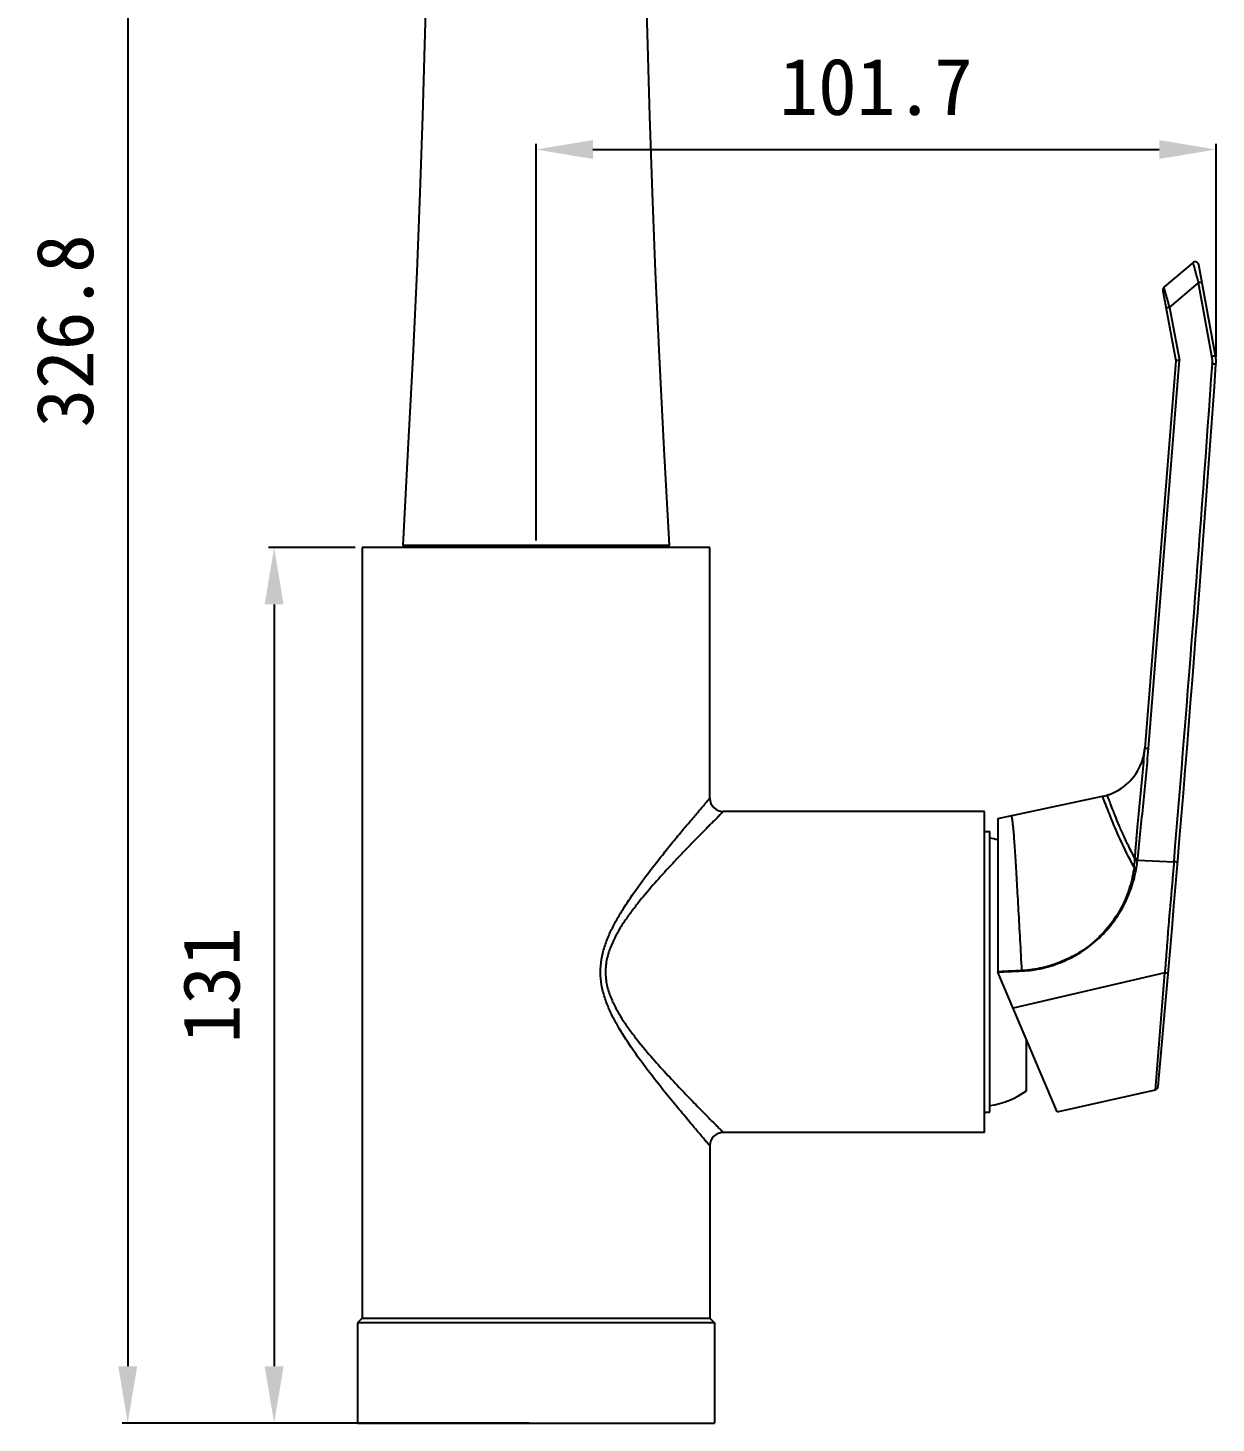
# Model space of a CAD drawing. Header units: millimetres. Extents: x 5797 to 6304, y 25737 to 26121.
# Drawn here: x 6126.6 to 6304.3, y 25762.9 to 25971.6 of the extents above; entities that cross this region are included whole.
import ezdxf

# ---------------------------------------------------------------- set-up
doc = ezdxf.new("R2010")
doc.units = ezdxf.units.MM
doc.styles.get("Standard").update_dxf_attribs({"font": ''})
doc.styles.get('Standard').set_extended_font_data('SimSun')
doc.dimstyles.new('副本 ISO-25-2bei', dxfattribs={"dimscale": 1.7, "dimtxt": 5, "dimasz": 5, "dimexe": 0.5, "dimexo": 0.625, "dimgap": 2, "dimtad": 1, "dimlfac": 0.0393, "dimdsep": 46, "dimtxsty": 'Standard', "dimcen": 2.5, "dimclrd": 1, "dimclre": 1, "dimclrt": 3, "dimadec": 0, "dimazin": 0, "dimtfac": 1, "dimtmove": 0, "dimatfit": 3, "dimfxl": 0, "dimarcsym": 0})

# ---------------------------------------------------------------- blocks, each defined once
blk = doc.blocks.new('*D4')
at = {"color": 1, "lineweight": -2, "transparency": 16777216}
for p, q in [((6202.63, 25894.92), (6202.63, 25954.27)), ((6211.13, 25953.42), (6295.83, 25953.42)), ((6304.33, 25922.37), (6304.33, 25954.27))]:
    blk.add_line(p, q, dxfattribs=at)
at = {"color": 1, "transparency": 16777216}
for points in [[(6211.13, 25954.83), (6211.13, 25952), (6202.63, 25953.42)], [(6295.83, 25954.83), (6295.83, 25952), (6304.33, 25953.42)]]:
    blk.add_solid(points, dxfattribs=at)
at = {"layer": 'Defpoints', "color": 0, "transparency": 16777216}
for p in [(6304.33, 25953.42), (6304.33, 25921.31), (6202.63, 25893.86)]:
    blk.add_point(p, dxfattribs=at)
at = {"color": 3, "transparency": 16777216, "insert": (6253.48, 25962.77), "char_height": 8.5, "attachment_point": 5}
blk.add_mtext('101.7', dxfattribs=at)
blk = doc.blocks.new('*D5')
at = {"color": 1, "lineweight": -2, "transparency": 16777216}
for p, q in [((6201.57, 26089.7), (6140.7, 26089.7)), ((6141.55, 26081.2), (6141.55, 25771.36)), ((6201.57, 25762.86), (6140.7, 25762.86))]:
    blk.add_line(p, q, dxfattribs=at)
at = {"color": 1, "transparency": 16777216}
for points in [[(6140.13, 26081.2), (6142.96, 26081.2), (6141.55, 26089.7)], [(6140.13, 25771.36), (6142.96, 25771.36), (6141.55, 25762.86)]]:
    blk.add_solid(points, dxfattribs=at)
at = {"layer": 'Defpoints', "color": 0, "transparency": 16777216}
for p in [(6202.63, 26089.7), (6141.55, 25762.86), (6202.63, 25762.86)]:
    blk.add_point(p, dxfattribs=at)
at = {"color": 3, "transparency": 16777216, "insert": (6132.2, 25926.28), "char_height": 8.5, "attachment_point": 5, "rotation": 90}
blk.add_mtext('326.8', dxfattribs=at)
blk = doc.blocks.new('*D6')
at = {"color": 1, "lineweight": -2, "transparency": 16777216}
for p, q in [((6175.57, 25893.86), (6162.6, 25893.86)), ((6163.45, 25885.36), (6163.45, 25771.36)), ((6173.89, 25762.86), (6162.6, 25762.86))]:
    blk.add_line(p, q, dxfattribs=at)
at = {"color": 1, "transparency": 16777216}
for points in [[(6162.03, 25885.36), (6164.87, 25885.36), (6163.45, 25893.86)], [(6162.03, 25771.36), (6164.87, 25771.36), (6163.45, 25762.86)]]:
    blk.add_solid(points, dxfattribs=at)
at = {"layer": 'Defpoints', "color": 0, "transparency": 16777216}
for p in [(6176.63, 25893.86), (6163.45, 25762.86), (6174.96, 25762.86)]:
    blk.add_point(p, dxfattribs=at)
at = {"color": 3, "transparency": 16777216, "insert": (6154.1, 25828.36), "char_height": 8.5, "attachment_point": 5, "rotation": 90}
blk.add_mtext('131', dxfattribs=at)

msp = doc.modelspace()

# ---------------------------------------------------------------- linework, layer by layer
at = {"color": 7, "linetype": 'Continuous'}
for p, q in [((6300.86, 25936.47), (6296.55, 25932.8)), ((6304.26, 25922.56), (6301.75, 25936.15)), ((6296.37, 25932.28), (6298.3, 25921.81)), ((6297.39, 25929.79), (6301.7, 25933.46)), ((6303.72, 25922.5), (6301.7, 25933.46)), ((6297.39, 25929.79), (6298.85, 25921.88)), ((6298.3, 25921.81), (6293.68, 25863.83)), ((6294.23, 25863.83), (6298.85, 25921.88)), ((6222.58, 25894.16), (6182.68, 25894.16)), ((6176.63, 25893.86), (6176.63, 25778.56)), ((6228.63, 25893.86), (6176.63, 25893.86)), ((6228.63, 25856.36), (6228.63, 25893.86)), ((6293.54, 25862.88), (6293.19, 25861.63)), ((6293.68, 25863.83), (6293.54, 25862.88)), ((6293.68, 25863.83), (6293.68, 25863.83)), ((6271.68, 25853.31), (6287.37, 25856.64)), ((6269.68, 25854.36), (6230.63, 25854.36)), ((6269.68, 25806.35), (6269.68, 25854.36)), ((6271.68, 25853.31), (6271.68, 25830.35)), ((6269.68, 25851.36), (6270.48, 25851.36)), ((6270.48, 25809.36), (6270.48, 25851.36)), ((6292.6, 25847.08), (6298.05, 25846.84)), ((6280.57, 25809.41), (6271.68, 25830.35)), ((6296.67, 25830.23), (6273.97, 25824.96)), ((6275.31, 25830.56), (6275.31, 25830.52)), ((6295.26, 25812.73), (6296.67, 25830.23)), ((6275.98, 25812.59), (6275.98, 25820.23)), ((6280.57, 25809.41), (6295.26, 25812.73)), ((6269.68, 25809.36), (6270.48, 25809.36)), ((6269.68, 25806.35), (6230.63, 25806.35)), ((6228.63, 25804.35), (6228.63, 25778.56)), ((6176.63, 25778.56), (6175.93, 25777.86)), ((6229.33, 25777.86), (6175.93, 25777.86)), ((6175.93, 25777.86), (6175.93, 25762.86)), ((6176.63, 25778.56), (6228.63, 25778.56)), ((6228.63, 25778.56), (6229.33, 25777.86)), ((6229.33, 25777.86), (6229.33, 25762.86)), ((6175.93, 25762.86), (6229.33, 25762.86))]:
    msp.add_line(p, q, dxfattribs=at)
for points in [[(6187.13, 26020.42), (6187.09, 26015.09), (6187.02, 26009.52), (6186.9, 26003.44), (6186.72, 25996.43), (6186.49, 25988.25), (6186.22, 25979.13), (6185.93, 25969.1), (6185.62, 25958.4), (6185.24, 25946.93), (6184.77, 25935.09), (6184.18, 25922.41), (6183.45, 25908.58), (6182.68, 25894.16)], [(6222.58, 25894.16), (6221.81, 25908.58), (6221.08, 25922.41), (6220.49, 25935.09), (6220.02, 25946.93), (6219.64, 25958.4), (6219.33, 25969.1), (6219.04, 25979.13), (6218.77, 25988.25), (6218.54, 25996.43), (6218.36, 26003.44), (6218.24, 26009.52), (6218.17, 26015.09)]]:
    msp.add_lwpolyline(points, dxfattribs=at)
for centre, radius, start, end in [((6301.21, 25936.05), 0.55, 10.4462, 130.4462), ((6296.91, 25932.38), 0.55, 130.4462, 190.4462), ((676.13, 26316.74), 5642.07, 354.87982, 355.98099), ((676.07, 26316.79), 5641.59, 355.22162, 355.98092), ((6299.32, 25921.69), 4.47, 356.0095, 10.4171), ((6299.34, 25921.66), 5, 355.981, 10.4462), ((6285.69, 25864.47), 8.02, 345.9282, 355.4293), ((6285.7, 25864.47), 8, 287.2273, 339.2481), ((6285.7, 25864.47), 8.01, 339.2662, 345.9309), ((6285.7, 25864.47), 8, 282.0014, 287.2208), ((6230.63, 25856.36), 2, 180.0027, 269.9974), ((6268.66, 25838.01), 12.48, 76.0127, 81.6459), ((6275.32, 25848.33), 16.91, 352.1816, 355.852), ((6277.91, 25848.15), 14.31, 355.8313, 356.7859), ((6279.09, 25848.65), 13.6, 353.3517, 354.3921), ((6268.66, 25822.7), 12.48, 278.354, 305.88), ((6295.14, 25813.27), 0.55, 282.6639, 354.8907), ((6230.63, 25804.35), 2, 90.0027, 179.9973)]:
    msp.add_arc(centre, radius, start, end, dxfattribs=at)
for points, knots in [([(6300.86, 25936.47), (6300.86, 25936.47), (6300.86, 25936.46), (6300.86, 25936.46), (6300.87, 25936.44), (6300.88, 25936.41), (6300.89, 25936.38), (6300.91, 25936.31), (6300.93, 25936.22), (6300.97, 25936.09), (6301.02, 25935.93), (6301.07, 25935.75), (6301.12, 25935.55), (6301.19, 25935.33), (6301.27, 25935), (6301.39, 25934.57), (6301.54, 25934.02), (6301.65, 25933.65), (6301.7, 25933.46)], [0, 0, 0, 0, 0.001227, 0.005064, 0.011508, 0.020527, 0.032088, 0.046148, 0.081451, 0.125784, 0.178468, 0.238759, 0.305894, 0.379102, 0.457606, 0.62751, 0.810193, 1, 1, 1, 1]), ([(6297.39, 25929.79), (6297.34, 25929.98), (6297.24, 25930.35), (6297.09, 25930.9), (6296.97, 25931.33), (6296.88, 25931.66), (6296.82, 25931.88), (6296.76, 25932.08), (6296.71, 25932.26), (6296.67, 25932.42), (6296.63, 25932.55), (6296.6, 25932.64), (6296.58, 25932.7), (6296.57, 25932.74), (6296.56, 25932.77), (6296.56, 25932.79), (6296.55, 25932.79), (6296.55, 25932.8), (6296.55, 25932.8)], [0, 0, 0, 0, 0.189781, 0.372433, 0.542356, 0.620875, 0.694095, 0.761242, 0.821543, 0.874234, 0.918565, 0.953865, 0.967925, 0.979487, 0.988503, 0.994942, 0.998775, 1, 1, 1, 1]), ([(6302.24, 25933.52), (6302.24, 25933.52), (6302.22, 25933.53), (6302.19, 25933.53), (6302.14, 25933.52), (6302.07, 25933.52), (6301.99, 25933.51), (6301.87, 25933.49), (6301.77, 25933.47), (6301.7, 25933.46)], [0, 0, 0, 0, 0.023238, 0.08092, 0.173187, 0.296688, 0.447099, 0.618969, 1, 1, 1, 1]), ([(6297.39, 25929.79), (6297.32, 25929.77), (6297.22, 25929.75), (6297.09, 25929.73), (6297.01, 25929.71), (6296.95, 25929.69), (6296.9, 25929.67), (6296.87, 25929.66), (6296.85, 25929.65), (6296.85, 25929.65)], [0, 0, 0, 0, 0.379014, 0.550809, 0.701591, 0.825722, 0.918612, 0.976687, 1, 1, 1, 1]), ([(6298.85, 25921.88), (6298.78, 25921.87), (6298.68, 25921.87), (6298.55, 25921.86), (6298.47, 25921.85), (6298.4, 25921.84), (6298.35, 25921.83), (6298.31, 25921.82), (6298.3, 25921.82), (6298.3, 25921.81), (6298.3, 25921.81)], [0, 0, 0, 0, 0.377323, 0.548577, 0.699199, 0.823543, 0.916985, 0.975934, 0.992147, 1, 1, 1, 1]), ([(6303.72, 25922.5), (6303.79, 25922.51), (6303.89, 25922.53), (6304.01, 25922.55), (6304.09, 25922.56), (6304.16, 25922.57), (6304.21, 25922.57), (6304.24, 25922.57), (6304.26, 25922.57), (6304.26, 25922.56)], [0, 0, 0, 0, 0.380844, 0.552606, 0.703009, 0.826608, 0.91899, 0.976731, 1, 1, 1, 1]), ([(6303.78, 25921.38), (6303.85, 25921.38), (6303.95, 25921.37), (6304.08, 25921.36), (6304.17, 25921.35), (6304.23, 25921.34), (6304.28, 25921.33), (6304.31, 25921.32), (6304.33, 25921.31), (6304.33, 25921.31)], [0, 0, 0, 0, 0.379508, 0.551263, 0.701906, 0.825861, 0.918597, 0.976598, 1, 1, 1, 1]), ([(6292.2, 25847.35), (6292.26, 25848.04), (6292.37, 25849.41), (6292.61, 25852.16), (6292.94, 25855.59), (6293.34, 25859.71), (6293.57, 25862.46), (6293.68, 25863.83)], [0, 0, 0, 0, 0.124948, 0.249843, 0.49963, 0.749671, 1, 1, 1, 1]), ([(6292.62, 25847.32), (6292.76, 25848.7), (6293.04, 25851.45), (6293.48, 25855.57), (6293.89, 25859.7), (6294.12, 25862.45), (6294.23, 25863.83)], [0, 0, 0, 0, 0.249999, 0.500002, 0.75, 1, 1, 1, 1]), ([(6293.68, 25863.83), (6293.68, 25863.84), (6293.7, 25863.84), (6293.73, 25863.84), (6293.78, 25863.85), (6293.85, 25863.85), (6293.93, 25863.85), (6294.06, 25863.84), (6294.16, 25863.83), (6294.23, 25863.83)], [0, 0, 0, 0, 0.023376, 0.081198, 0.173618, 0.297262, 0.447759, 0.619595, 1, 1, 1, 1]), ([(6292.07, 25846.03), (6291.33, 25847.4), (6290.09, 25849.91), (6288.57, 25853.47), (6287.74, 25855.63), (6287.37, 25856.64)], [0, 0, 0, 0, 0.401646, 0.721725, 1, 1, 1, 1]), ([(6292.2, 25847.35), (6291.86, 25847.98), (6291.23, 25849.21), (6290.39, 25851), (6289.69, 25852.62), (6289.12, 25854.03), (6288.68, 25855.17), (6288.39, 25855.96), (6288.23, 25856.39), (6288.14, 25856.65), (6288.11, 25856.71), (6288.07, 25856.84), (6288.07, 25856.83)], [0, 0, 0, 0, 0.208069, 0.400609, 0.572987, 0.720906, 0.840349, 0.928205, 0.959414, 0.981873, 0.995446, 1, 1, 1, 1]), ([(6219.86, 25845.73), (6220.4, 25846.44), (6221.48, 25847.81), (6223.06, 25849.76), (6224.53, 25851.54), (6225.67, 25852.89), (6226.48, 25853.85), (6227.01, 25854.48), (6227.48, 25855.02), (6227.87, 25855.48), (6228.15, 25855.8), (6228.33, 25856.01), (6228.44, 25856.13), (6228.52, 25856.23), (6228.58, 25856.3), (6228.61, 25856.34), (6228.63, 25856.35), (6228.63, 25856.36)], [0, 0, 0, 0, 0.195033, 0.378427, 0.546982, 0.696631, 0.76284, 0.822378, 0.874509, 0.918488, 0.953594, 0.967617, 0.979192, 0.988255, 0.994764, 0.998686, 1, 1, 1, 1]), ([(6230.63, 25854.36), (6230.63, 25854.36), (6230.61, 25854.34), (6230.58, 25854.31), (6230.53, 25854.26), (6230.46, 25854.19), (6230.37, 25854.1), (6230.21, 25853.95), (6229.97, 25853.7), (6229.63, 25853.36), (6229.22, 25852.95), (6228.75, 25852.48), (6228.02, 25851.75), (6227, 25850.71), (6225.66, 25849.34), (6224.2, 25847.82), (6223.2, 25846.75), (6222.68, 25846.19)], [0, 0, 0, 0, 0.00127, 0.00505, 0.011312, 0.020026, 0.031161, 0.044672, 0.078579, 0.121264, 0.172168, 0.230633, 0.295996, 0.444977, 0.614497, 0.800582, 1, 1, 1, 1]), ([(6275.31, 25830.56), (6275.22, 25832.1), (6275.05, 25835.11), (6274.85, 25838.81), (6274.69, 25841.62), (6274.58, 25843.56), (6274.48, 25845.38), (6274.38, 25847.04), (6274.28, 25848.55), (6274.19, 25849.88), (6274.1, 25851.03), (6274.01, 25851.98), (6273.93, 25852.72), (6273.87, 25853.21), (6273.81, 25853.47), (6273.79, 25853.58), (6273.77, 25853.64), (6273.75, 25853.68), (6273.73, 25853.72), (6273.71, 25853.74), (6273.69, 25853.74)], [0, 0, 0, 0, 0.19929, 0.388645, 0.477512, 0.561494, 0.639873, 0.711933, 0.776996, 0.834547, 0.88411, 0.925213, 0.957439, 0.980595, 0.98874, 0.991954, 0.994599, 0.996685, 0.998232, 1, 1, 1, 1]), ([(6222.68, 25846.19), (6221.91, 25845.36), (6220.35, 25843.63), (6218.44, 25841.39), (6216.94, 25839.47), (6215.85, 25837.94), (6214.83, 25836.34), (6213.95, 25834.62), (6213.28, 25832.79), (6213.01, 25831.18), (6213.01, 25829.87), (6213.12, 25828.89), (6213.32, 25827.93), (6213.71, 25826.7), (6214.37, 25825.22), (6215.32, 25823.56), (6216.38, 25822), (6217.13, 25821), (6217.51, 25820.51)], [0, 0, 0, 0, 0.113705, 0.233441, 0.295084, 0.357711, 0.421181, 0.485405, 0.550283, 0.615633, 0.648397, 0.681143, 0.713828, 0.746354, 0.810929, 0.874785, 0.937843, 1, 1, 1, 1]), ([(6292.07, 25846.03), (6291.94, 25845.02), (6291.5, 25842.99), (6290.33, 25840.12), (6288.94, 25837.94), (6287.62, 25836.36), (6286.53, 25835.25), (6285.35, 25834.25), (6284.08, 25833.36), (6282.73, 25832.59), (6281.33, 25831.94), (6279.87, 25831.39), (6277.88, 25830.84), (6276.34, 25830.62), (6275.31, 25830.56)], [0, 0, 0, 0, 0.124576, 0.249296, 0.374135, 0.436661, 0.499237, 0.561799, 0.624341, 0.686938, 0.749561, 0.812172, 0.874814, 1, 1, 1, 1]), ([(6292.07, 25846.03), (6292.1, 25846.03), (6292.22, 25846.02), (6292.34, 25846), (6292.44, 25845.98)], [0, 0, 0, 0, 0.218279, 1, 1, 1, 1]), ([(6292.6, 25847.08), (6292.56, 25847.08), (6292.42, 25847.1), (6292.29, 25847.11), (6292.19, 25847.11)], [0, 0, 0, 0, 0.281359, 1, 1, 1, 1]), ([(6292.2, 25847.35), (6292.23, 25847.35), (6292.37, 25847.34), (6292.51, 25847.33), (6292.62, 25847.32)], [0, 0, 0, 0, 0.20406, 1, 1, 1, 1]), ([(6298.05, 25846.84), (6297.99, 25846.15), (6297.87, 25844.76), (6297.69, 25842.68), (6297.51, 25840.6), (6297.32, 25838.52), (6297.14, 25836.44), (6297, 25834.36), (6296.84, 25832.29), (6296.73, 25830.92), (6296.67, 25830.23)], [0, 0, 0, 0, 0.125196, 0.250412, 0.375635, 0.500853, 0.626075, 0.751517, 0.876524, 1, 1, 1, 1]), ([(6298.6, 25846.75), (6298.6, 25846.76), (6298.58, 25846.77), (6298.55, 25846.77), (6298.5, 25846.79), (6298.43, 25846.8), (6298.35, 25846.81), (6298.22, 25846.82), (6298.12, 25846.83), (6298.05, 25846.84)], [0, 0, 0, 0, 0.02347, 0.081511, 0.174245, 0.298182, 0.448845, 0.620618, 1, 1, 1, 1]), ([(6228.63, 25804.35), (6228.62, 25804.36), (6228.6, 25804.39), (6228.55, 25804.45), (6228.46, 25804.55), (6228.34, 25804.69), (6228.18, 25804.87), (6227.91, 25805.18), (6227.5, 25805.66), (6226.93, 25806.33), (6226.27, 25807.11), (6225.52, 25808), (6224.38, 25809.36), (6222.83, 25811.23), (6220.87, 25813.67), (6218.81, 25816.33), (6216.75, 25819.19), (6215.12, 25821.74), (6213.95, 25823.92), (6213.18, 25825.65), (6212.59, 25827.46), (6212.26, 25829.36), (6212.25, 25831.28), (6212.57, 25833.18), (6213.15, 25834.99), (6213.91, 25836.73), (6214.79, 25838.38), (6216.06, 25840.47), (6217.74, 25842.92), (6219.15, 25844.81), (6219.86, 25845.73)], [0, 0, 0, 0, 0.00056, 0.002231, 0.005001, 0.008848, 0.013744, 0.019649, 0.034326, 0.05251, 0.073813, 0.097851, 0.124267, 0.182986, 0.247848, 0.317269, 0.390083, 0.465424, 0.503848, 0.542674, 0.581827, 0.621206, 0.660669, 0.700054, 0.739219, 0.77806, 0.8165, 0.854471, 0.928692, 1, 1, 1, 1]), ([(6275.31, 25830.52), (6275.83, 25830.53), (6276.61, 25830.6), (6277.64, 25830.76), (6278.66, 25830.97), (6279.91, 25831.33), (6281.86, 25832.05), (6284.2, 25833.23), (6286.67, 25835.15), (6288.79, 25837.45), (6290.22, 25839.63), (6291.13, 25841.5), (6291.69, 25842.96), (6292.14, 25844.45), (6292.35, 25845.47), (6292.44, 25845.98)], [0, 0, 0, 0, 0.062599, 0.093908, 0.125207, 0.187803, 0.250385, 0.375404, 0.500352, 0.625272, 0.750147, 0.812622, 0.875087, 0.937546, 1, 1, 1, 1]), ([(6275.31, 25830.56), (6275, 25830.54), (6274.4, 25830.51), (6273.49, 25830.47), (6272.58, 25830.42), (6271.98, 25830.38), (6271.68, 25830.35)], [0, 0, 0, 0, 0.249999, 0.500001, 0.749997, 1, 1, 1, 1]), ([(6271.68, 25830.35), (6271.98, 25830.37), (6272.58, 25830.4), (6273.49, 25830.44), (6274.4, 25830.47), (6275.01, 25830.5), (6275.31, 25830.52)], [0, 0, 0, 0, 0.250002, 0.499999, 0.75, 1, 1, 1, 1]), ([(6296.67, 25830.23), (6296.74, 25830.23), (6296.86, 25830.22), (6297.01, 25830.23), (6297.1, 25830.25), (6297.15, 25830.26), (6297.19, 25830.29), (6297.2, 25830.31)], [0, 0, 0, 0, 0.366477, 0.676371, 0.797416, 0.891545, 1, 1, 1, 1]), ([(6217.51, 25820.51), (6218.25, 25819.57), (6219.74, 25817.76), (6222.02, 25815.23), (6224.19, 25812.9), (6225.91, 25811.12), (6227.17, 25809.83), (6228, 25808.99), (6228.74, 25808.24), (6229.38, 25807.6), (6229.83, 25807.15), (6230.13, 25806.85), (6230.3, 25806.68), (6230.44, 25806.54), (6230.54, 25806.44), (6230.6, 25806.39), (6230.62, 25806.36), (6230.63, 25806.35)], [0, 0, 0, 0, 0.185969, 0.363443, 0.529467, 0.680037, 0.747876, 0.809678, 0.864509, 0.91138, 0.949232, 0.964465, 0.977101, 0.987044, 0.994208, 0.998542, 1, 1, 1, 1])]:
    msp.add_open_spline(points, degree=3, knots=knots, dxfattribs=at)
msp.add_open_spline([(6292.44, 25845.98), (6292.5, 25846.35), (6292.55, 25846.71), (6292.6, 25847.08)], degree=3, dxfattribs=at)

# ---------------------------------------------------------------- dimensions: what is measured, and where the dimension line sits
dim = msp.add_linear_dim(base=(6141.55, 25762.86), p1=(6202.63, 26089.7), p2=(6202.63, 25762.86), angle=90, dimstyle='副本 ISO-25-2bei', override={"dimgap": 3, "dimdec": 1, "dimlfac": 1})
dim.commit()
dim.dimension.update_dxf_attribs({"geometry": '*D5', "text_midpoint": (6141.55, 25926.28), "dimtype": 160})
dim = msp.add_linear_dim(base=(6304.33, 25953.42), p1=(6202.63, 25893.86), p2=(6304.33, 25921.31), dimstyle='副本 ISO-25-2bei', override={"dimgap": 3, "dimdec": 1, "dimlfac": 1})
dim.commit()
dim.dimension.update_dxf_attribs({"geometry": '*D4', "text_midpoint": (6253.48, 25962.77)})
dim = msp.add_linear_dim(base=(6163.45, 25762.86), p1=(6176.63, 25893.86), p2=(6174.96, 25762.86), angle=90, dimstyle='副本 ISO-25-2bei', override={"dimgap": 3, "dimdec": 1, "dimlfac": 1})
dim.commit()
dim.dimension.update_dxf_attribs({"geometry": '*D6', "text_midpoint": (6154.1, 25828.36)})

doc.saveas('drawing.dxf')
